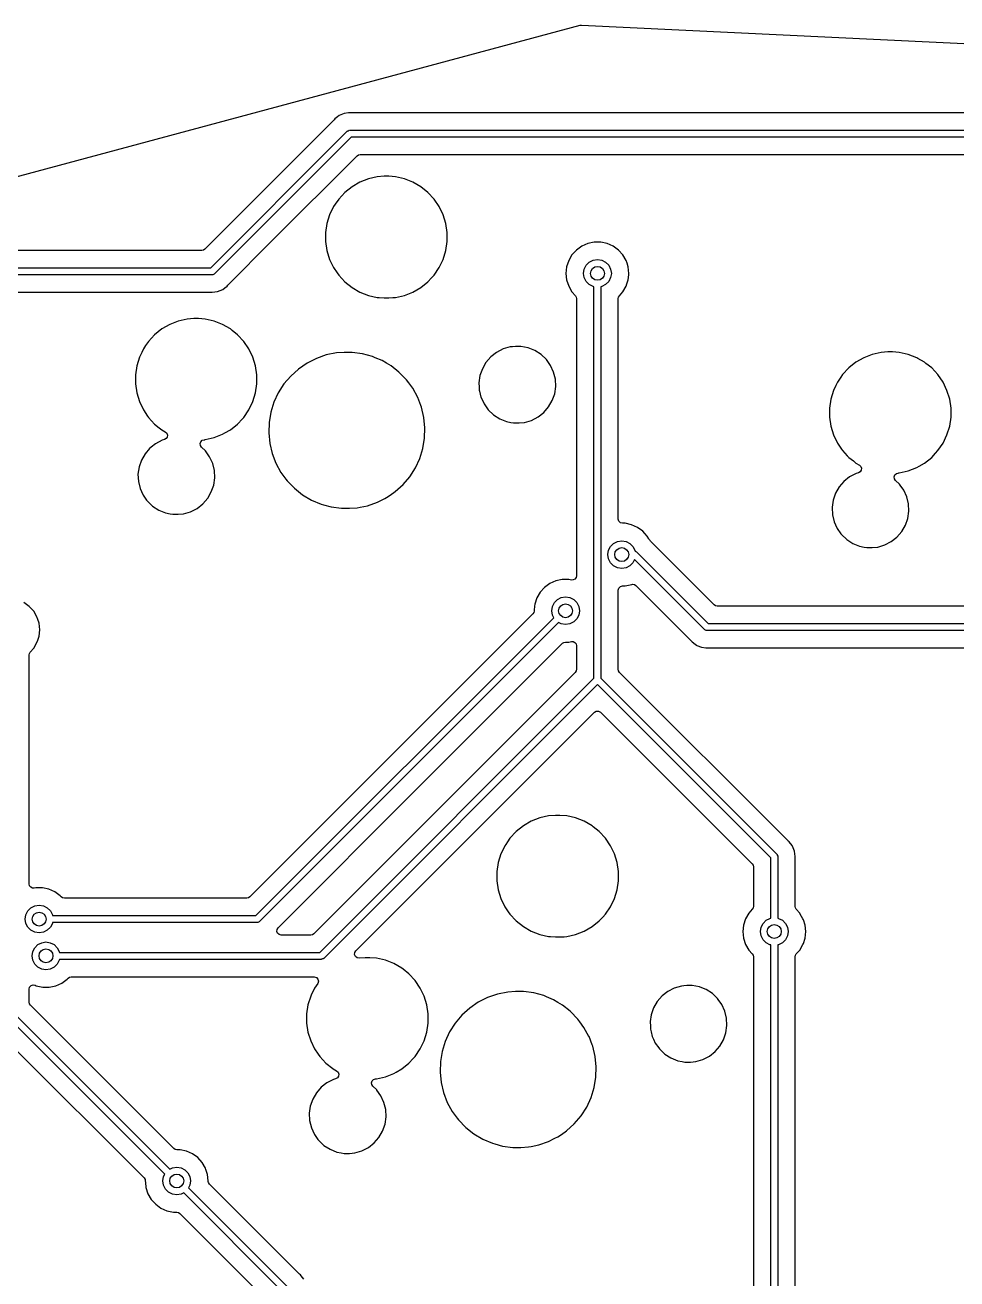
# Model space of a CAD drawing. Extents: x 41 to 271, y -133 to -23.
# Drawn here: x 198.88 to 225.7, y -59.28 to -23.18 of the extents above; entities that cross this region are included whole.
import ezdxf

# ---------------------------------------------------------------- set-up
doc = ezdxf.new("R2010")
doc.units = 0
doc.layers.add('BLACK', color=7, linetype='CONTINUOUS')

msp = doc.modelspace()

# ---------------------------------------------------------------- linework, layer by layer
at = {"layer": 'BLACK', "linetype": 'CONTINUOUS'}
for p, q in [((196.489, -28.118), (214.851, -23.1855)), ((214.851, -23.1855), (214.889, -23.1814)), ((214.889, -23.1814), (234.854, -24.1497)), ((207.762, -25.919), (207.555, -26.1261)), ((207.772, -25.9068), (207.762, -25.919)), ((207.792, -25.8817), (207.772, -25.9068)), ((207.867, -25.824), (207.792, -25.8817)), ((207.792, -25.8817), (207.792, -25.8817)), ((207.792, -25.8817), (207.792, -25.8817)), ((207.917, -25.7855), (207.867, -25.824)), ((208.063, -25.725), (207.917, -25.7855)), ((208.181, -25.7095), (208.063, -25.725)), ((208.185, -25.709), (208.181, -25.7095)), ((208.22, -25.7043), (208.185, -25.709)), ((208.247, -25.7079), (208.22, -25.7043)), ((208.251, -25.7084), (208.247, -25.7079)), ((208.267, -25.7095), (208.251, -25.7084)), ((233.949, -25.7095), (208.267, -25.7095)), ((207.555, -26.1261), (204.048, -29.6332)), ((207.555, -26.1261), (207.555, -26.1261)), ((207.939, -26.4493), (208.149, -26.2393)), ((208.149, -26.2393), (208.156, -26.2356)), ((208.156, -26.2356), (208.161, -26.2291)), ((208.161, -26.2291), (208.183, -26.2219)), ((208.183, -26.2219), (208.204, -26.2112)), ((208.204, -26.2112), (208.212, -26.2125)), ((208.212, -26.2125), (208.22, -26.21)), ((208.22, -26.21), (233.91, -26.21)), ((204.219, -30.17), (207.939, -26.4493)), ((208.081, -26.5907), (204.331, -30.3407)), ((207.939, -26.4493), (207.939, -26.4493)), ((208.261, -26.41), (208.081, -26.5907)), ((208.081, -26.5907), (208.081, -26.5907)), ((233.91, -26.41), (208.261, -26.41)), ((205.963, -29.416), (208.432, -26.9468)), ((208.432, -26.9468), (208.473, -26.9199)), ((208.473, -26.9199), (208.52, -26.9105)), ((208.52, -26.9105), (233.871, -26.9105)), ((208.514, -27.7033), (208.287, -27.8345)), ((208.758, -27.6074), (208.514, -27.7033)), ((209.014, -27.5491), (208.758, -27.6074)), ((209.21, -27.5344), (209.014, -27.5491)), ((209.341, -27.5344), (209.21, -27.5344)), ((209.21, -27.5344), (209.21, -27.5344)), ((209.537, -27.5491), (209.341, -27.5344)), ((209.341, -27.5344), (209.341, -27.5344)), ((209.793, -27.6074), (209.537, -27.5491)), ((210.037, -27.7033), (209.793, -27.6074)), ((210.264, -27.8345), (210.037, -27.7033)), ((208.081, -27.9981), (207.903, -28.1904)), ((208.287, -27.8345), (208.081, -27.9981)), ((210.469, -27.9981), (210.264, -27.8345)), ((210.264, -27.8345), (210.264, -27.8345)), ((210.648, -28.1904), (210.469, -27.9981)), ((210.469, -27.9981), (210.469, -27.9981)), ((210.469, -27.9981), (210.469, -27.9981)), ((207.755, -28.4072), (207.641, -28.6435)), ((207.802, -28.3378), (207.755, -28.4072)), ((207.903, -28.1904), (207.802, -28.3378)), ((210.796, -28.4072), (210.648, -28.1904)), ((210.648, -28.1904), (210.648, -28.1904)), ((210.648, -28.1904), (210.648, -28.1904)), ((210.909, -28.6435), (210.796, -28.4072)), ((207.641, -28.6435), (207.564, -28.8942)), ((210.987, -28.8942), (210.909, -28.6435)), ((207.564, -28.8942), (207.525, -29.1537)), ((207.525, -29.1537), (207.525, -29.416)), ((211.026, -29.1537), (210.987, -28.8942)), ((211.026, -29.416), (211.026, -29.1537)), ((204.718, -30.661), (205.963, -29.416)), ((207.525, -29.416), (207.564, -29.6755)), ((210.987, -29.6755), (211.026, -29.416)), ((214.897, -29.5458), (214.744, -29.6571)), ((215.07, -29.4689), (214.897, -29.5458)), ((215.255, -29.4295), (215.07, -29.4689)), ((215.445, -29.4295), (215.255, -29.4295)), ((215.255, -29.4295), (215.255, -29.4295)), ((215.63, -29.4689), (215.445, -29.4295)), ((215.445, -29.4295), (215.445, -29.4295)), ((215.803, -29.5458), (215.63, -29.4689)), ((215.956, -29.6571), (215.803, -29.5458)), ((202.609, -29.6695), (189.765, -29.6695)), ((203.96, -29.6695), (202.609, -29.6695)), ((204.007, -29.6601), (203.96, -29.6695)), ((204.048, -29.6332), (204.007, -29.6601)), ((207.564, -29.6755), (207.641, -29.9262)), ((207.641, -29.9262), (207.755, -30.1626)), ((210.796, -30.1626), (210.909, -29.9262)), ((210.909, -29.9262), (210.987, -29.6755)), ((214.523, -29.9617), (214.464, -30.1417)), ((214.617, -29.7978), (214.523, -29.9617)), ((214.744, -29.6571), (214.617, -29.7978)), ((215.115, -30.0064), (215.226, -29.9496)), ((215.226, -29.9496), (215.35, -29.93)), ((215.35, -29.93), (215.474, -29.9496)), ((215.474, -29.9496), (215.585, -30.0064)), ((216.083, -29.7978), (215.956, -29.6571)), ((216.177, -29.9617), (216.083, -29.7978)), ((216.203, -30.0397), (216.177, -29.9617)), ((188.37, -30.17), (202.57, -30.17)), ((202.57, -30.17), (204.219, -30.17)), ((207.755, -30.1626), (207.859, -30.3151)), ((207.859, -30.3151), (207.903, -30.3793)), ((210.648, -30.3793), (210.796, -30.1626)), ((214.464, -30.1417), (214.445, -30.33)), ((214.95, -30.33), (214.97, -30.2064)), ((214.97, -30.2064), (215.026, -30.0949)), ((215.026, -30.0949), (215.115, -30.0064)), ((215.585, -30.0064), (215.674, -30.0949)), ((215.674, -30.0949), (215.73, -30.2064)), ((215.73, -30.2064), (215.75, -30.33)), ((216.236, -30.1417), (216.203, -30.0397)), ((216.255, -30.33), (216.236, -30.1417)), ((202.57, -30.37), (188.411, -30.37)), ((204.26, -30.37), (202.57, -30.37)), ((204.268, -30.3675), (204.26, -30.37)), ((204.276, -30.3688), (204.268, -30.3675)), ((204.297, -30.3581), (204.276, -30.3688)), ((204.319, -30.3509), (204.297, -30.3581)), ((204.324, -30.3444), (204.319, -30.3509)), ((204.331, -30.3407), (204.324, -30.3444)), ((204.688, -30.6983), (204.708, -30.6732)), ((204.708, -30.6732), (204.718, -30.661)), ((207.903, -30.3793), (208.081, -30.5717)), ((208.081, -30.5717), (208.081, -30.5717)), ((208.081, -30.5717), (208.287, -30.7352)), ((210.264, -30.7352), (210.469, -30.5717)), ((210.469, -30.5717), (210.57, -30.463)), ((210.57, -30.463), (210.648, -30.3793)), ((210.648, -30.3793), (210.648, -30.3793)), ((210.648, -30.3793), (210.648, -30.3793)), ((214.445, -30.33), (214.464, -30.5183)), ((214.464, -30.5183), (214.523, -30.6983)), ((214.97, -30.4536), (214.95, -30.33)), ((215.026, -30.5651), (214.97, -30.4536)), ((215.115, -30.6536), (215.026, -30.5651)), ((215.226, -30.7104), (215.115, -30.6536)), ((215.585, -30.6536), (215.474, -30.7104)), ((215.674, -30.5651), (215.585, -30.6536)), ((215.73, -30.4536), (215.674, -30.5651)), ((215.75, -30.33), (215.73, -30.4536)), ((216.177, -30.6983), (216.198, -30.6333)), ((216.198, -30.6333), (216.236, -30.5183)), ((216.236, -30.5183), (216.251, -30.3738)), ((216.251, -30.3738), (216.255, -30.33)), ((188.67, -30.8705), (202.531, -30.8705)), ((202.531, -30.8705), (202.609, -30.8705)), ((202.609, -30.8705), (204.213, -30.8705)), ((204.213, -30.8705), (204.229, -30.8716)), ((204.229, -30.8716), (204.26, -30.8757)), ((204.26, -30.8757), (204.417, -30.855)), ((204.417, -30.855), (204.563, -30.7945)), ((204.563, -30.7945), (204.621, -30.75)), ((204.621, -30.75), (204.688, -30.6983)), ((208.287, -30.7352), (208.514, -30.8664)), ((208.514, -30.8664), (208.758, -30.9623)), ((208.758, -30.9623), (209.014, -31.0207)), ((209.014, -31.0207), (209.07, -31.0249)), ((209.07, -31.0249), (209.21, -31.0354)), ((209.21, -31.0354), (209.21, -31.0354)), ((209.21, -31.0354), (209.341, -31.0354)), ((209.341, -31.0354), (209.463, -31.0262)), ((209.341, -31.0354), (209.341, -31.0354)), ((209.463, -31.0262), (209.537, -31.0207)), ((209.537, -31.0207), (209.793, -30.9623)), ((209.793, -30.9623), (210.037, -30.8664)), ((210.037, -30.8664), (210.264, -30.7352)), ((214.523, -30.6983), (214.617, -30.8622)), ((214.617, -30.8622), (214.718, -30.9735)), ((214.718, -30.9735), (214.741, -31.012)), ((214.741, -31.012), (214.749, -31.0565)), ((215.25, -30.7142), (215.226, -30.7104)), ((215.25, -41.9886), (215.25, -30.7142)), ((215.474, -30.7104), (215.45, -30.7142)), ((215.45, -30.7142), (215.45, -41.9886)), ((215.95, -31.0565), (215.959, -31.012)), ((215.959, -31.012), (215.982, -30.9735)), ((215.982, -30.9735), (216.083, -30.8622)), ((216.083, -30.8622), (216.177, -30.6983)), ((214.749, -31.0565), (214.749, -39.0367)), ((215.95, -34.4708), (215.95, -31.0565)), ((203.282, -31.7044), (203.037, -31.8002)), ((203.538, -31.646), (203.282, -31.7044)), ((203.734, -31.6313), (203.538, -31.646)), ((203.865, -31.6313), (203.734, -31.6313)), ((203.734, -31.6313), (203.734, -31.6313)), ((204.061, -31.646), (203.865, -31.6313)), ((203.865, -31.6313), (203.865, -31.6313)), ((204.317, -31.7044), (204.061, -31.646)), ((204.561, -31.8002), (204.317, -31.7044)), ((202.605, -32.095), (202.427, -32.2873)), ((202.81, -31.9314), (202.605, -32.095)), ((203.037, -31.8002), (202.81, -31.9314)), ((204.788, -31.9314), (204.561, -31.8002)), ((204.839, -31.9723), (204.788, -31.9314)), ((204.993, -32.095), (204.839, -31.9723)), ((205.172, -32.2873), (204.993, -32.095)), ((204.993, -32.095), (204.993, -32.095)), ((204.993, -32.095), (204.993, -32.095)), ((202.343, -32.41), (202.279, -32.5041)), ((202.427, -32.2873), (202.343, -32.41)), ((205.319, -32.5041), (205.172, -32.2873)), ((205.172, -32.2873), (205.172, -32.2873)), ((205.172, -32.2873), (205.172, -32.2873)), ((212.834, -32.4479), (212.632, -32.5072)), ((212.904, -32.4413), (212.834, -32.4479)), ((212.991, -32.433), (212.904, -32.4413)), ((213.149, -32.433), (212.991, -32.433)), ((213.355, -32.4728), (213.149, -32.433)), ((213.149, -32.433), (213.149, -32.433)), ((213.404, -32.4924), (213.355, -32.4728)), ((213.355, -32.4728), (213.355, -32.4728)), ((213.355, -32.4728), (213.355, -32.4728)), ((202.165, -32.7405), (202.088, -32.9912)), ((202.231, -32.6036), (202.165, -32.7405)), ((202.279, -32.5041), (202.231, -32.6036)), ((202.279, -32.5041), (202.279, -32.5041)), ((205.433, -32.7405), (205.319, -32.5041)), ((205.511, -32.9912), (205.433, -32.7405)), ((207.259, -32.7782), (206.99, -32.9138)), ((207.542, -32.6797), (207.259, -32.7782)), ((207.837, -32.6198), (207.542, -32.6797)), ((208.062, -32.6048), (207.837, -32.6198)), ((208.287, -32.6048), (208.062, -32.6048)), ((208.062, -32.6048), (208.062, -32.6048)), ((208.585, -32.6448), (208.287, -32.6048)), ((208.875, -32.7242), (208.585, -32.6448)), ((208.585, -32.6448), (208.585, -32.6448)), ((208.585, -32.6448), (208.585, -32.6448)), ((208.954, -32.7578), (208.875, -32.7242)), ((209.151, -32.8415), (208.954, -32.7578)), ((209.281, -32.9181), (209.151, -32.8415)), ((212.28, -32.7336), (212.142, -32.8926)), ((212.445, -32.6036), (212.28, -32.7336)), ((212.632, -32.5072), (212.445, -32.6036)), ((213.551, -32.5509), (213.404, -32.4924)), ((213.728, -32.6647), (213.551, -32.5509)), ((213.88, -32.8098), (213.728, -32.6647)), ((213.728, -32.6647), (213.728, -32.6647)), ((213.728, -32.6647), (213.728, -32.6647)), ((213.899, -32.8371), (213.88, -32.8098)), ((214.002, -32.9812), (213.899, -32.8371)), ((223.016, -32.758), (222.789, -32.8892)), ((223.26, -32.6622), (223.016, -32.758)), ((223.516, -32.6038), (223.26, -32.6622)), ((223.712, -32.5891), (223.516, -32.6038)), ((223.843, -32.5891), (223.712, -32.5891)), ((223.712, -32.5891), (223.712, -32.5891)), ((224.039, -32.6038), (223.843, -32.5891)), ((223.843, -32.5891), (223.843, -32.5891)), ((224.295, -32.6622), (224.039, -32.6038)), ((224.539, -32.758), (224.295, -32.6622)), ((224.574, -32.7782), (224.539, -32.758)), ((224.539, -32.758), (224.539, -32.758)), ((224.539, -32.758), (224.539, -32.758)), ((224.767, -32.8892), (224.574, -32.7782)), ((202.088, -32.9912), (202.049, -33.2506)), ((205.55, -33.2506), (205.511, -32.9912)), ((206.743, -33.0838), (206.52, -33.2854)), ((206.99, -32.9138), (206.743, -33.0838)), ((209.41, -32.9946), (209.281, -32.9181)), ((209.635, -33.1725), (209.41, -32.9946)), ((209.646, -33.1809), (209.635, -33.1725)), ((209.854, -33.3969), (209.646, -33.1809)), ((212.037, -33.0747), (211.968, -33.2735)), ((212.142, -32.8926), (212.037, -33.0747)), ((214.089, -33.1725), (214.002, -32.9812)), ((214.002, -32.9812), (214.002, -32.9812)), ((214.002, -32.9812), (214.002, -32.9812)), ((214.139, -33.3769), (214.089, -33.1725)), ((222.584, -33.0528), (222.405, -33.2451)), ((222.789, -32.8892), (222.584, -33.0528)), ((224.807, -32.9217), (224.767, -32.8892)), ((224.972, -33.0528), (224.807, -32.9217)), ((225.15, -33.2451), (224.972, -33.0528)), ((224.972, -33.0528), (224.972, -33.0528)), ((224.972, -33.0528), (224.972, -33.0528)), ((202.049, -33.2506), (202.049, -33.513)), ((202.049, -33.513), (202.088, -33.7724)), ((205.511, -33.7724), (205.55, -33.513)), ((205.55, -33.513), (205.55, -33.2506)), ((206.326, -33.5148), (206.164, -33.7681)), ((206.52, -33.2854), (206.326, -33.5148)), ((209.917, -33.4817), (209.854, -33.3969)), ((210.033, -33.6388), (209.917, -33.4817)), ((211.939, -33.4783), (211.938, -33.4817)), ((211.938, -33.4817), (211.944, -33.6026)), ((211.968, -33.2735), (211.939, -33.4783)), ((214.149, -33.587), (214.139, -33.3769)), ((222.21, -33.5614), (222.144, -33.6983)), ((222.258, -33.4619), (222.21, -33.5614)), ((222.353, -33.3217), (222.258, -33.4619)), ((222.258, -33.4619), (222.258, -33.4619)), ((222.405, -33.2451), (222.353, -33.3217)), ((225.298, -33.4619), (225.15, -33.2451)), ((225.15, -33.2451), (225.15, -33.2451)), ((225.15, -33.2451), (225.15, -33.2451)), ((225.412, -33.6983), (225.298, -33.4619)), ((202.088, -33.7724), (202.165, -34.0231)), ((205.433, -34.0231), (205.511, -33.7724)), ((206.164, -33.7681), (206.038, -34.0407)), ((210.177, -33.9012), (210.033, -33.6388)), ((210.177, -33.9023), (210.177, -33.9012)), ((210.268, -34.1387), (210.177, -33.9023)), ((211.944, -33.6026), (211.948, -33.6918)), ((211.948, -33.6918), (211.955, -33.7183)), ((211.955, -33.7183), (211.998, -33.8962)), ((211.998, -33.8962), (212.029, -33.9629)), ((214.05, -33.994), (214.119, -33.7952)), ((214.119, -33.7952), (214.149, -33.587)), ((222.144, -33.6983), (222.066, -33.949)), ((225.489, -33.949), (225.412, -33.6983)), ((202.165, -34.0231), (202.279, -34.2595)), ((202.279, -34.2595), (202.402, -34.4395)), ((205.172, -34.4763), (205.319, -34.2595)), ((205.319, -34.2595), (205.433, -34.0231)), ((206.038, -34.0407), (205.949, -34.3277)), ((210.285, -34.1827), (210.268, -34.1387)), ((210.355, -34.475), (210.285, -34.1827)), ((212.029, -33.9629), (212.085, -34.0876)), ((212.085, -34.0876), (212.188, -34.2313)), ((212.188, -34.2313), (212.207, -34.2589)), ((212.207, -34.2589), (212.36, -34.4041)), ((213.807, -34.3351), (213.945, -34.1761)), ((213.945, -34.1761), (214.05, -33.994)), ((222.066, -33.949), (222.027, -34.2084)), ((222.027, -34.2084), (222.027, -34.4708)), ((225.528, -34.2084), (225.489, -33.949)), ((225.528, -34.4708), (225.528, -34.2084)), ((202.402, -34.4395), (202.427, -34.4763)), ((202.427, -34.4763), (202.605, -34.6686)), ((204.993, -34.6686), (205.133, -34.5178)), ((205.133, -34.5178), (205.172, -34.4763)), ((205.172, -34.4763), (205.172, -34.4763)), ((205.172, -34.4763), (205.172, -34.4763)), ((205.899, -34.624), (205.889, -34.9243)), ((205.949, -34.3277), (205.899, -34.624)), ((210.385, -34.774), (210.355, -34.475)), ((212.36, -34.4041), (212.36, -34.4041)), ((212.36, -34.4041), (212.36, -34.4041)), ((212.36, -34.4041), (212.537, -34.5178)), ((212.537, -34.5178), (212.537, -34.5178)), ((212.537, -34.5178), (212.732, -34.596)), ((212.732, -34.596), (212.861, -34.6208)), ((212.861, -34.6208), (212.938, -34.6358)), ((212.938, -34.6358), (212.938, -34.6358)), ((212.938, -34.6358), (213.096, -34.6358)), ((213.096, -34.6358), (213.253, -34.6208)), ((213.096, -34.6358), (213.096, -34.6358)), ((213.253, -34.6208), (213.455, -34.5615)), ((213.455, -34.5615), (213.642, -34.4651)), ((213.642, -34.4651), (213.807, -34.3351)), ((215.95, -37.4025), (215.95, -34.4708)), ((222.027, -34.4708), (222.066, -34.7302)), ((225.489, -34.7302), (225.528, -34.4708)), ((202.605, -34.6686), (202.605, -34.6686)), ((202.605, -34.6686), (202.737, -34.774)), ((202.737, -34.774), (202.81, -34.8322)), ((202.81, -34.8322), (202.912, -34.891)), ((202.912, -34.891), (202.954, -34.9303)), ((202.954, -34.9303), (202.973, -34.9842)), ((202.973, -34.9842), (202.966, -35.0411)), ((204.317, -35.0592), (204.561, -34.9634)), ((204.561, -34.9634), (204.628, -34.9243)), ((204.628, -34.9243), (204.788, -34.8322)), ((204.788, -34.8322), (204.993, -34.6686)), ((205.889, -34.9243), (205.919, -35.2233)), ((210.375, -35.0743), (210.385, -34.774)), ((222.066, -34.7302), (222.144, -34.9809)), ((222.144, -34.9809), (222.258, -35.2173)), ((225.298, -35.2173), (225.412, -34.9809)), ((225.412, -34.9809), (225.489, -34.7302)), ((202.46, -35.3706), (202.329, -35.5222)), ((202.466, -35.3632), (202.46, -35.3706)), ((202.504, -35.3332), (202.466, -35.3632)), ((202.632, -35.2332), (202.504, -35.3332)), ((202.819, -35.1368), (202.632, -35.2332)), ((202.885, -35.1173), (202.819, -35.1368)), ((202.935, -35.0889), (202.885, -35.1173)), ((202.966, -35.0411), (202.935, -35.0889)), ((203.917, -35.2295), (203.936, -35.1762)), ((203.924, -35.2858), (203.917, -35.2295)), ((203.955, -35.3332), (203.924, -35.2858)), ((203.936, -35.1762), (203.977, -35.1369)), ((204.066, -35.4394), (203.955, -35.3332)), ((203.977, -35.1369), (204.031, -35.1198)), ((204.031, -35.1198), (204.046, -35.1187)), ((204.046, -35.1187), (204.061, -35.1176)), ((204.061, -35.1176), (204.317, -35.0592)), ((205.919, -35.2233), (205.988, -35.5156)), ((210.236, -35.6576), (210.325, -35.3706)), ((210.325, -35.3706), (210.375, -35.0743)), ((222.258, -35.2173), (222.377, -35.393)), ((225.15, -35.4341), (225.298, -35.2173)), ((202.223, -35.7043), (202.155, -35.9031)), ((202.329, -35.5222), (202.223, -35.7043)), ((204.188, -35.6108), (204.066, -35.4394)), ((204.066, -35.4394), (204.066, -35.4394)), ((204.275, -35.8021), (204.188, -35.6108)), ((204.188, -35.6108), (204.188, -35.6108)), ((204.188, -35.6108), (204.188, -35.6108)), ((205.988, -35.5156), (206.096, -35.796)), ((210.109, -35.9302), (210.236, -35.6576)), ((222.377, -35.393), (222.405, -35.4341)), ((222.405, -35.4341), (222.542, -35.5818)), ((222.542, -35.5818), (222.584, -35.6264)), ((222.584, -35.6264), (222.716, -35.7318)), ((222.716, -35.7318), (222.789, -35.79)), ((224.767, -35.79), (224.972, -35.6264)), ((224.972, -35.6264), (225.083, -35.5063)), ((225.083, -35.5063), (225.15, -35.4341)), ((225.15, -35.4341), (225.15, -35.4341)), ((225.15, -35.4341), (225.15, -35.4341)), ((202.155, -35.9031), (202.125, -36.1093)), ((204.325, -36.0065), (204.275, -35.8021)), ((204.335, -36.2166), (204.325, -36.0065)), ((206.096, -35.796), (206.241, -36.0595)), ((206.241, -36.0595), (206.383, -36.252)), ((209.948, -36.1835), (210.109, -35.9302)), ((222.797, -36.0946), (222.61, -36.191)), ((222.789, -35.79), (222.891, -35.8487)), ((222.864, -36.0751), (222.797, -36.0946)), ((222.913, -36.0467), (222.864, -36.0751)), ((222.891, -35.8487), (222.932, -35.8881)), ((222.945, -35.9989), (222.913, -36.0467)), ((222.932, -35.8881), (222.952, -35.942)), ((222.952, -35.942), (222.945, -35.9989)), ((223.915, -36.134), (223.956, -36.0947)), ((223.956, -36.0947), (224.01, -36.0776)), ((224.01, -36.0776), (224.025, -36.0765)), ((224.025, -36.0765), (224.039, -36.0754)), ((224.039, -36.0754), (224.295, -36.017)), ((224.295, -36.017), (224.539, -35.9212)), ((224.539, -35.9212), (224.607, -35.8821)), ((224.607, -35.8821), (224.767, -35.79)), ((202.125, -36.1093), (202.125, -36.1113)), ((202.125, -36.1113), (202.135, -36.3214)), ((202.135, -36.3214), (202.184, -36.5258)), ((204.236, -36.6236), (204.305, -36.4248)), ((204.305, -36.4248), (204.335, -36.2166)), ((206.383, -36.252), (206.419, -36.3015)), ((206.419, -36.3015), (206.628, -36.5175)), ((209.531, -36.6145), (209.754, -36.4129)), ((209.754, -36.4129), (209.948, -36.1835)), ((222.445, -36.321), (222.307, -36.48)), ((222.61, -36.191), (222.445, -36.321)), ((223.896, -36.1873), (223.915, -36.134)), ((223.902, -36.2436), (223.896, -36.1873)), ((223.933, -36.291), (223.902, -36.2436)), ((224.045, -36.3972), (223.933, -36.291)), ((224.064, -36.4248), (224.045, -36.3972)), ((224.167, -36.5685), (224.064, -36.4248)), ((202.184, -36.5258), (202.225, -36.6145)), ((202.225, -36.6145), (202.272, -36.7172)), ((202.272, -36.7172), (202.374, -36.8606)), ((203.993, -36.9647), (204.131, -36.8057)), ((204.131, -36.8057), (204.236, -36.6236)), ((206.628, -36.5175), (206.864, -36.7037)), ((206.864, -36.7037), (207.122, -36.8568)), ((209.015, -36.9201), (209.231, -36.8107)), ((209.231, -36.8107), (209.283, -36.7846)), ((209.283, -36.7846), (209.381, -36.7172)), ((209.381, -36.7172), (209.531, -36.6145)), ((222.202, -36.6621), (222.133, -36.8609)), ((222.307, -36.48), (222.202, -36.6621)), ((224.254, -36.7599), (224.167, -36.5685)), ((224.167, -36.5685), (224.167, -36.5685)), ((224.167, -36.5685), (224.167, -36.5685)), ((224.304, -36.9643), (224.254, -36.7599)), ((202.374, -36.8606), (202.394, -36.8885)), ((202.394, -36.8885), (202.546, -37.0337)), ((202.546, -37.0337), (202.546, -37.0337)), ((202.546, -37.0337), (202.546, -37.0337)), ((202.546, -37.0337), (202.723, -37.1474)), ((202.723, -37.1474), (202.723, -37.1474)), ((202.723, -37.1474), (202.918, -37.2256)), ((203.641, -37.1911), (203.828, -37.0947)), ((203.828, -37.0947), (203.993, -36.9647)), ((207.122, -36.8568), (207.399, -36.9741)), ((207.399, -36.9741), (207.399, -36.9741)), ((207.399, -36.9741), (207.399, -36.9741)), ((207.399, -36.9741), (207.463, -36.9916)), ((207.463, -36.9916), (207.689, -37.0535)), ((207.689, -37.0535), (207.986, -37.0936)), ((207.986, -37.0936), (208.212, -37.0936)), ((208.212, -37.0936), (208.437, -37.0785)), ((208.212, -37.0936), (208.212, -37.0936)), ((208.437, -37.0785), (208.522, -37.0611)), ((208.522, -37.0611), (208.731, -37.0187)), ((208.731, -37.0187), (209.015, -36.9201)), ((222.104, -37.0611), (222.103, -37.0691)), ((222.103, -37.0691), (222.113, -37.2792)), ((222.133, -36.8609), (222.104, -37.0611)), ((224.284, -37.3826), (224.314, -37.1744)), ((224.314, -37.1744), (224.304, -36.9643)), ((202.918, -37.2256), (203.047, -37.2504)), ((203.047, -37.2504), (203.125, -37.2654)), ((203.125, -37.2654), (203.125, -37.2654)), ((203.125, -37.2654), (203.282, -37.2654)), ((203.282, -37.2654), (203.439, -37.2504)), ((203.282, -37.2654), (203.282, -37.2654)), ((203.439, -37.2504), (203.641, -37.1911)), ((215.967, -37.4645), (215.95, -37.4025)), ((216.012, -37.5099), (215.967, -37.4645)), ((216.075, -37.5265), (216.012, -37.5099)), ((216.144, -37.5265), (216.075, -37.5265)), ((216.329, -37.5658), (216.144, -37.5265)), ((216.144, -37.5265), (216.144, -37.5265)), ((222.113, -37.2792), (222.163, -37.4836)), ((222.163, -37.4836), (222.203, -37.5723)), ((224.215, -37.5814), (224.284, -37.3826)), ((216.502, -37.6428), (216.329, -37.5658)), ((216.655, -37.7541), (216.502, -37.6428)), ((216.71, -37.8146), (216.655, -37.7541)), ((216.782, -37.8948), (216.71, -37.8146)), ((216.828, -37.9747), (216.782, -37.8948)), ((222.203, -37.5723), (222.25, -37.675)), ((222.25, -37.675), (222.359, -37.8279)), ((222.359, -37.8279), (222.372, -37.8463)), ((222.372, -37.8463), (222.525, -37.9914)), ((223.972, -37.9225), (224.11, -37.7635)), ((224.11, -37.7635), (224.215, -37.5814)), ((215.669, -38.3034), (215.726, -38.1919)), ((215.726, -38.1919), (215.814, -38.1034)), ((215.814, -38.1034), (215.926, -38.0466)), ((215.926, -38.0466), (216.049, -38.027)), ((216.049, -38.027), (216.173, -38.0466)), ((216.173, -38.0466), (216.285, -38.1034)), ((216.285, -38.1034), (216.373, -38.1919)), ((216.373, -38.1919), (216.43, -38.3034)), ((216.837, -37.9881), (216.828, -37.9747)), ((216.864, -38.0238), (216.837, -37.9881)), ((216.875, -38.036), (216.864, -38.0238)), ((218.712, -39.8732), (216.875, -38.036)), ((222.525, -37.9914), (222.525, -37.9914)), ((222.525, -37.9914), (222.525, -37.9914)), ((222.525, -37.9914), (222.701, -38.1052)), ((222.701, -38.1052), (222.701, -38.1052)), ((222.701, -38.1052), (222.897, -38.1833)), ((222.897, -38.1833), (223.026, -38.2082)), ((223.026, -38.2082), (223.103, -38.2231)), ((223.103, -38.2231), (223.103, -38.2231)), ((223.103, -38.2231), (223.261, -38.2231)), ((223.261, -38.2231), (223.418, -38.2082)), ((223.261, -38.2231), (223.261, -38.2231)), ((223.418, -38.2082), (223.62, -38.1489)), ((223.62, -38.1489), (223.807, -38.0525)), ((223.807, -38.0525), (223.972, -37.9225)), ((215.649, -38.427), (215.669, -38.3034)), ((215.669, -38.5506), (215.649, -38.427)), ((215.726, -38.6621), (215.669, -38.5506)), ((216.42, -38.571), (216.373, -38.6621)), ((218.429, -40.5807), (216.42, -38.571)), ((216.43, -38.3034), (216.434, -38.3289)), ((216.434, -38.3289), (216.453, -38.3388)), ((216.453, -38.3388), (216.476, -38.3461)), ((216.476, -38.3461), (216.481, -38.3526)), ((216.481, -38.3526), (216.488, -38.3563)), ((216.488, -38.3563), (218.541, -40.41)), ((215.814, -38.7506), (215.726, -38.6621)), ((215.926, -38.8074), (215.814, -38.7506)), ((216.049, -38.827), (215.926, -38.8074)), ((216.173, -38.8074), (216.049, -38.827)), ((216.285, -38.7506), (216.173, -38.8074)), ((216.373, -38.6621), (216.285, -38.7506)), ((213.981, -39.2591), (213.827, -39.3704)), ((214.153, -39.1821), (213.981, -39.2591)), ((214.339, -39.1427), (214.153, -39.1821)), ((214.528, -39.1427), (214.339, -39.1427)), ((214.339, -39.1427), (214.339, -39.1427)), ((214.6, -39.158), (214.528, -39.1427)), ((214.528, -39.1427), (214.528, -39.1427)), ((214.654, -39.1573), (214.6, -39.158)), ((214.704, -39.1331), (214.654, -39.1573)), ((214.737, -39.0901), (214.704, -39.1331)), ((214.749, -39.0367), (214.737, -39.0901)), ((215.967, -39.3895), (216.012, -39.3441)), ((216.012, -39.3441), (216.075, -39.3275)), ((216.075, -39.3275), (216.144, -39.3275)), ((216.144, -39.3275), (216.342, -39.2854)), ((216.342, -39.2872), (216.369, -39.2814)), ((216.342, -39.2854), (216.342, -39.2872)), ((216.369, -39.2814), (216.417, -39.2904)), ((216.417, -39.2904), (216.458, -39.3177)), ((216.458, -39.3177), (218.042, -40.901)), ((213.606, -39.675), (213.548, -39.855)), ((213.701, -39.511), (213.606, -39.675)), ((213.827, -39.3704), (213.701, -39.511)), ((214.198, -39.7196), (214.31, -39.6628)), ((214.31, -39.6628), (214.433, -39.6432)), ((214.433, -39.6432), (214.557, -39.6628)), ((214.557, -39.6628), (214.668, -39.7196)), ((215.95, -39.4515), (215.967, -39.3895)), ((215.95, -41.7299), (215.95, -39.4515)), ((198.996, -39.9171), (198.843, -39.8058)), ((199.123, -40.0578), (198.996, -39.9171)), ((199.217, -40.2217), (199.123, -40.0578)), ((213.524, -40.056), (213.521, -40.0897)), ((213.526, -40.0562), (213.524, -40.056)), ((213.529, -40.0313), (213.526, -40.0562)), ((213.542, -39.9078), (213.529, -40.0313)), ((213.548, -39.855), (213.542, -39.9078)), ((214.033, -40.0432), (214.053, -39.9196)), ((214.053, -40.1669), (214.033, -40.0432)), ((214.053, -39.9196), (214.11, -39.8081)), ((214.11, -39.8081), (214.198, -39.7196)), ((214.668, -39.7196), (214.757, -39.8081)), ((214.757, -39.8081), (214.814, -39.9196)), ((214.814, -39.9196), (214.833, -40.0432)), ((214.833, -40.0432), (214.814, -40.1669)), ((218.753, -39.9001), (218.712, -39.8732)), ((218.8, -39.9095), (218.753, -39.9001)), ((236.334, -39.9095), (218.8, -39.9095)), ((199.242, -40.299), (199.217, -40.2217)), ((199.276, -40.4017), (199.242, -40.299)), ((199.295, -40.59), (199.276, -40.4017)), ((213.491, -40.1359), (205.344, -48.2832)), ((205.515, -48.82), (214.092, -40.2433)), ((214.233, -40.3847), (205.627, -48.9907)), ((213.521, -40.0897), (213.491, -40.1359)), ((214.092, -40.2433), (214.053, -40.1669)), ((214.31, -40.4237), (214.233, -40.3847)), ((214.433, -40.4432), (214.31, -40.4237)), ((214.557, -40.4237), (214.433, -40.4432)), ((214.668, -40.3669), (214.557, -40.4237)), ((214.757, -40.2784), (214.668, -40.3669)), ((214.814, -40.1669), (214.757, -40.2784)), ((218.541, -40.41), (236.676, -40.41)), ((199.239, -40.8924), (199.276, -40.7783)), ((199.276, -40.7783), (199.295, -40.59)), ((218.436, -40.5844), (218.429, -40.5807)), ((218.441, -40.5909), (218.436, -40.5844)), ((218.463, -40.5981), (218.441, -40.5909)), ((218.484, -40.6088), (218.463, -40.5981)), ((218.492, -40.6075), (218.484, -40.6088)), ((218.5, -40.61), (218.492, -40.6075)), ((236.676, -40.61), (218.5, -40.61)), ((199.022, -41.2335), (199.123, -41.1222)), ((199.123, -41.1222), (199.217, -40.9583)), ((199.217, -40.9583), (199.239, -40.8924)), ((210.203, -45.1232), (214.346, -40.9801)), ((214.346, -40.9801), (214.386, -40.9532)), ((214.386, -40.9532), (214.433, -40.9437)), ((214.433, -40.9437), (214.528, -40.9437)), ((214.528, -40.9437), (214.6, -40.9285)), ((214.6, -40.9285), (214.654, -40.9292)), ((214.654, -40.9292), (214.704, -40.9534)), ((214.704, -40.9534), (214.737, -40.9964)), ((214.737, -40.9964), (214.749, -41.0498)), ((214.749, -41.0498), (214.749, -41.7299)), ((218.042, -40.901), (218.052, -40.9132)), ((218.052, -40.9132), (218.072, -40.9383)), ((218.072, -40.9383), (218.159, -41.0054)), ((218.159, -41.0054), (218.197, -41.0345)), ((218.197, -41.0345), (218.197, -41.0345)), ((218.197, -41.0345), (218.197, -41.0345)), ((218.197, -41.0345), (218.212, -41.0405)), ((218.212, -41.0405), (218.343, -41.095)), ((218.343, -41.095), (218.469, -41.1116)), ((218.469, -41.1116), (218.5, -41.1157)), ((218.5, -41.1157), (218.531, -41.1116)), ((218.5, -41.1157), (218.5, -41.1157)), ((218.5, -41.1157), (218.5, -41.1157)), ((218.531, -41.1116), (218.547, -41.1105)), ((218.547, -41.1105), (236.334, -41.1105)), ((198.99, -41.3165), (198.999, -41.272)), ((198.99, -47.9078), (198.99, -41.3165)), ((198.999, -41.272), (199.022, -41.2335)), ((214.713, -41.8176), (207.188, -49.3432)), ((214.74, -41.7774), (214.713, -41.8176)), ((214.749, -41.7299), (214.74, -41.7774)), ((215.96, -41.7774), (215.95, -41.7299)), ((215.987, -41.8176), (215.96, -41.7774)), ((220.831, -46.6618), (215.987, -41.8176)), ((207.359, -49.88), (215.25, -41.9886)), ((215.35, -42.1714), (207.471, -50.0507)), ((220.34, -47.1614), (215.35, -42.1714)), ((215.45, -41.9886), (220.511, -47.0493)), ((215.262, -42.9669), (215.318, -42.9348)), ((215.318, -42.9348), (215.382, -42.9348)), ((215.382, -42.9348), (215.438, -42.9669)), ((210.412, -47.8169), (215.262, -42.9669)), ((215.438, -42.9669), (219.803, -47.3324)), ((206.158, -49.1678), (210.203, -45.1232)), ((213.444, -46.1042), (213.217, -46.2354)), ((213.688, -46.0083), (213.444, -46.1042)), ((213.944, -45.9499), (213.688, -46.0083)), ((214.14, -45.9352), (213.944, -45.9499)), ((214.271, -45.9352), (214.14, -45.9352)), ((214.14, -45.9352), (214.14, -45.9352)), ((214.468, -45.9499), (214.271, -45.9352)), ((214.271, -45.9352), (214.271, -45.9352)), ((214.723, -46.0083), (214.468, -45.9499)), ((214.968, -46.1042), (214.723, -46.0083)), ((215.195, -46.2354), (214.968, -46.1042)), ((213.012, -46.3989), (212.833, -46.5913)), ((213.217, -46.2354), (213.012, -46.3989)), ((215.228, -46.2622), (215.195, -46.2354)), ((215.4, -46.3989), (215.228, -46.2622)), ((215.578, -46.5913), (215.4, -46.3989)), ((215.4, -46.3989), (215.4, -46.3989)), ((215.4, -46.3989), (215.4, -46.3989)), ((212.686, -46.808), (212.624, -46.9365)), ((212.71, -46.7717), (212.686, -46.808)), ((212.763, -46.6942), (212.71, -46.7717)), ((212.833, -46.5913), (212.763, -46.6942)), ((215.726, -46.808), (215.578, -46.5913)), ((215.578, -46.5913), (215.578, -46.5913)), ((215.578, -46.5913), (215.578, -46.5913)), ((215.84, -47.0444), (215.726, -46.808)), ((220.843, -46.6725), (220.831, -46.6618)), ((220.868, -46.6917), (220.843, -46.6725)), ((220.953, -46.8021), (220.868, -46.6917)), ((220.958, -46.808), (220.953, -46.8021)), ((220.953, -46.8021), (220.953, -46.8021)), ((220.965, -46.8172), (220.958, -46.808)), ((221.025, -46.9632), (220.965, -46.8172)), ((212.572, -47.0444), (212.494, -47.2951)), ((212.624, -46.9365), (212.572, -47.0444)), ((215.917, -47.2951), (215.84, -47.0444)), ((220.34, -48.8958), (220.34, -47.1614)), ((220.511, -47.0493), (220.514, -47.0565)), ((220.514, -47.0565), (220.521, -47.0612)), ((220.521, -47.0612), (220.528, -47.0835)), ((220.528, -47.0835), (220.539, -47.1044)), ((220.539, -47.1044), (220.538, -47.1123)), ((220.538, -47.1123), (220.54, -47.12)), ((220.54, -47.12), (220.54, -48.8958)), ((221.046, -47.12), (221.025, -46.9632)), ((221.04, -47.1675), (221.042, -47.1513)), ((221.04, -48.5535), (221.04, -47.1675)), ((221.042, -47.1513), (221.046, -47.12)), ((212.494, -47.2951), (212.455, -47.5546)), ((212.455, -47.5546), (212.455, -47.8169)), ((215.956, -47.5546), (215.917, -47.2951)), ((215.956, -47.8169), (215.956, -47.5546)), ((219.803, -47.3324), (219.83, -47.3726)), ((219.83, -47.3726), (219.839, -47.4201)), ((219.839, -47.4201), (219.839, -48.5535)), ((199.003, -47.9612), (198.99, -47.9078)), ((199.036, -48.0042), (199.003, -47.9612)), ((199.086, -48.0284), (199.036, -48.0042)), ((208.395, -49.8337), (210.412, -47.8169)), ((212.455, -47.8169), (212.494, -48.0764)), ((215.917, -48.0764), (215.956, -47.8169)), ((199.14, -48.0291), (199.086, -48.0284)), ((199.185, -48.0195), (199.14, -48.0291)), ((199.375, -48.0195), (199.185, -48.0195)), ((199.185, -48.0195), (199.185, -48.0195)), ((199.56, -48.0589), (199.375, -48.0195)), ((199.375, -48.0195), (199.375, -48.0195)), ((199.733, -48.1358), (199.56, -48.0589)), ((199.886, -48.2471), (199.733, -48.1358)), ((199.914, -48.2785), (199.886, -48.2471)), ((199.956, -48.3088), (199.914, -48.2785)), ((200.006, -48.3195), (199.956, -48.3088)), ((205.256, -48.3195), (200.006, -48.3195)), ((205.304, -48.3101), (205.256, -48.3195)), ((205.344, -48.2832), (205.304, -48.3101)), ((212.494, -48.0764), (212.572, -48.3271)), ((212.572, -48.3271), (212.686, -48.5634)), ((215.726, -48.5634), (215.84, -48.3271)), ((215.84, -48.3271), (215.917, -48.0764)), ((198.9, -48.7964), (198.956, -48.6849)), ((198.956, -48.6849), (199.045, -48.5964)), ((199.045, -48.5964), (199.156, -48.5396)), ((199.156, -48.5396), (199.28, -48.52)), ((199.28, -48.52), (199.404, -48.5396)), ((199.404, -48.5396), (199.515, -48.5964)), ((199.515, -48.5964), (199.604, -48.6849)), ((199.604, -48.6849), (199.66, -48.7964)), ((212.686, -48.5634), (212.784, -48.7075)), ((212.784, -48.7075), (212.833, -48.7802)), ((215.578, -48.7802), (215.726, -48.5634)), ((219.808, -48.6365), (219.707, -48.7478)), ((219.831, -48.598), (219.808, -48.6365)), ((219.839, -48.5535), (219.831, -48.598)), ((221.049, -48.598), (221.04, -48.5535)), ((221.072, -48.6365), (221.049, -48.598)), ((221.173, -48.7478), (221.072, -48.6365)), ((198.88, -48.92), (198.9, -48.7964)), ((198.9, -49.0436), (198.88, -48.92)), ((198.956, -49.1551), (198.9, -49.0436)), ((199.66, -49.0436), (199.604, -49.1551)), ((199.66, -48.7964), (199.664, -48.82)), ((199.664, -49.02), (199.66, -49.0436)), ((199.664, -48.82), (205.515, -48.82)), ((205.556, -49.02), (199.664, -49.02)), ((205.564, -49.0175), (205.556, -49.02)), ((205.572, -49.0188), (205.564, -49.0175)), ((205.593, -49.0081), (205.572, -49.0188)), ((205.615, -49.0009), (205.593, -49.0081)), ((205.62, -48.9944), (205.615, -49.0009)), ((205.627, -48.9907), (205.62, -48.9944)), ((212.833, -48.7802), (213.012, -48.9725)), ((213.012, -48.9725), (213.012, -48.9726)), ((213.012, -48.9726), (213.217, -49.1361)), ((215.195, -49.1361), (215.4, -48.9726)), ((215.4, -48.9726), (215.501, -48.8638)), ((215.501, -48.8638), (215.578, -48.7802)), ((215.578, -48.7802), (215.578, -48.7802)), ((215.578, -48.7802), (215.578, -48.7802)), ((219.554, -49.0917), (219.535, -49.28)), ((219.613, -48.9117), (219.554, -49.0917)), ((219.707, -48.7478), (219.613, -48.9117)), ((220.06, -49.1564), (220.116, -49.0449)), ((220.116, -49.0449), (220.205, -48.9564)), ((220.205, -48.9564), (220.316, -48.8996)), ((220.316, -48.8996), (220.34, -48.8958)), ((220.54, -48.8958), (220.564, -48.8996)), ((220.564, -48.8996), (220.675, -48.9564)), ((220.675, -48.9564), (220.764, -49.0449)), ((220.764, -49.0449), (220.82, -49.1564)), ((221.188, -48.7747), (221.173, -48.7478)), ((221.267, -48.9117), (221.188, -48.7747)), ((221.278, -48.9442), (221.267, -48.9117)), ((221.326, -49.0917), (221.278, -48.9442)), ((221.345, -49.28), (221.326, -49.0917)), ((199.045, -49.2436), (198.956, -49.1551)), ((199.156, -49.3004), (199.045, -49.2436)), ((199.28, -49.32), (199.156, -49.3004)), ((199.404, -49.3004), (199.28, -49.32)), ((199.515, -49.2436), (199.404, -49.3004)), ((199.604, -49.1551), (199.515, -49.2436)), ((206.123, -49.2749), (206.128, -49.2172)), ((206.145, -49.3284), (206.123, -49.2749)), ((206.128, -49.2172), (206.158, -49.1678)), ((206.189, -49.366), (206.145, -49.3284)), ((206.246, -49.3795), (206.189, -49.366)), ((207.1, -49.3795), (206.246, -49.3795)), ((207.147, -49.3701), (207.1, -49.3795)), ((207.188, -49.3432), (207.147, -49.3701)), ((213.217, -49.1361), (213.444, -49.2673)), ((213.444, -49.2673), (213.688, -49.3632)), ((213.688, -49.3632), (213.944, -49.4215)), ((213.944, -49.4215), (214, -49.4257)), ((214, -49.4257), (214.14, -49.4362)), ((214.14, -49.4362), (214.14, -49.4362)), ((214.14, -49.4362), (214.271, -49.4362)), ((214.271, -49.4362), (214.394, -49.4271)), ((214.271, -49.4362), (214.271, -49.4362)), ((214.394, -49.4271), (214.468, -49.4215)), ((214.468, -49.4215), (214.723, -49.3632)), ((214.723, -49.3632), (214.968, -49.2673)), ((214.968, -49.2673), (215.195, -49.1361)), ((219.535, -49.28), (219.554, -49.4683)), ((220.04, -49.28), (220.06, -49.1564)), ((220.06, -49.4036), (220.04, -49.28)), ((220.116, -49.5151), (220.06, -49.4036)), ((220.82, -49.4036), (220.764, -49.5151)), ((220.82, -49.1564), (220.84, -49.28)), ((220.84, -49.28), (220.82, -49.4036)), ((221.326, -49.4683), (221.345, -49.28)), ((199.097, -49.8564), (199.154, -49.7449)), ((199.154, -49.7449), (199.242, -49.6564)), ((199.242, -49.6564), (199.354, -49.5996)), ((199.354, -49.5996), (199.477, -49.58)), ((199.477, -49.58), (199.601, -49.5996)), ((199.601, -49.5996), (199.713, -49.6564)), ((199.713, -49.6564), (199.801, -49.7449)), ((199.801, -49.7449), (199.858, -49.8564)), ((219.554, -49.4683), (219.613, -49.6483)), ((219.613, -49.6483), (219.707, -49.8122)), ((219.707, -49.8122), (219.808, -49.9235)), ((220.205, -49.6036), (220.116, -49.5151)), ((220.316, -49.6604), (220.205, -49.6036)), ((220.34, -49.6642), (220.316, -49.6604)), ((220.34, -60.09), (220.34, -49.6642)), ((220.564, -49.6604), (220.54, -49.6642)), ((220.54, -49.6642), (220.54, -60.0486)), ((220.675, -49.6036), (220.564, -49.6604)), ((220.764, -49.5151), (220.675, -49.6036)), ((221.072, -49.9235), (221.173, -49.8122)), ((221.173, -49.8122), (221.267, -49.6483)), ((221.267, -49.6483), (221.277, -49.6188)), ((221.277, -49.6188), (221.326, -49.4683)), ((199.077, -49.98), (199.097, -49.8564)), ((199.097, -50.1036), (199.077, -49.98)), ((199.154, -50.2151), (199.097, -50.1036)), ((199.858, -50.1036), (199.801, -50.2151)), ((199.858, -49.8564), (199.862, -49.88)), ((199.862, -50.08), (199.858, -50.1036)), ((199.862, -49.88), (207.359, -49.88)), ((207.4, -50.08), (199.862, -50.08)), ((207.408, -50.0775), (207.4, -50.08)), ((207.416, -50.0788), (207.408, -50.0775)), ((207.437, -50.0681), (207.416, -50.0788)), ((207.459, -50.0609), (207.437, -50.0681)), ((207.464, -50.0544), (207.459, -50.0609)), ((207.471, -50.0507), (207.464, -50.0544)), ((208.361, -49.9445), (208.365, -49.8849)), ((208.386, -49.9987), (208.361, -49.9445)), ((208.365, -49.8849), (208.395, -49.8337)), ((208.434, -50.0351), (208.386, -49.9987)), ((208.492, -50.0451), (208.434, -50.0351)), ((208.664, -50.0322), (208.492, -50.0451)), ((208.795, -50.0322), (208.664, -50.0322)), ((208.664, -50.0322), (208.664, -50.0322)), ((208.991, -50.0469), (208.795, -50.0322)), ((208.795, -50.0322), (208.795, -50.0322)), ((209.247, -50.1053), (208.991, -50.0469)), ((209.491, -50.2011), (209.247, -50.1053)), ((219.808, -49.9235), (219.831, -49.962)), ((219.831, -49.962), (219.839, -50.0065)), ((219.839, -50.0065), (219.839, -60.0425)), ((221.04, -50.0065), (221.049, -49.962)), ((221.04, -52.8717), (221.04, -50.0065)), ((221.049, -49.962), (221.072, -49.9235)), ((199.242, -50.3036), (199.154, -50.2151)), ((199.354, -50.3604), (199.242, -50.3036)), ((199.477, -50.38), (199.354, -50.3604)), ((199.601, -50.3604), (199.477, -50.38)), ((199.713, -50.3036), (199.601, -50.3604)), ((199.801, -50.2151), (199.713, -50.3036)), ((209.718, -50.3323), (209.491, -50.2011)), ((209.755, -50.3617), (209.718, -50.3323)), ((209.924, -50.4959), (209.755, -50.3617)), ((210.102, -50.6882), (209.924, -50.4959)), ((209.924, -50.4959), (209.924, -50.4959)), ((209.924, -50.4959), (209.924, -50.4959)), ((198.99, -50.9399), (199.006, -50.8807)), ((199.006, -50.8807), (199.047, -50.8359)), ((199.047, -50.8359), (199.105, -50.8163)), ((199.105, -50.8163), (199.165, -50.8266)), ((199.165, -50.8266), (199.198, -50.8411)), ((199.198, -50.8411), (199.383, -50.8805)), ((199.383, -50.8805), (199.383, -50.8805)), ((199.383, -50.8805), (199.572, -50.8805)), ((199.572, -50.8805), (199.71, -50.8512)), ((199.572, -50.8805), (199.572, -50.8805)), ((199.71, -50.8512), (199.757, -50.8411)), ((199.757, -50.8411), (199.93, -50.7642)), ((199.93, -50.7642), (200.083, -50.6529)), ((200.083, -50.6529), (200.089, -50.6464)), ((200.089, -50.6464), (200.112, -50.6215)), ((200.112, -50.6215), (200.153, -50.5912)), ((200.153, -50.5912), (200.204, -50.5805)), ((200.204, -50.5805), (207.196, -50.5805)), ((207.196, -50.5805), (207.26, -50.5983)), ((207.298, -50.7744), (207.209, -50.905)), ((207.26, -50.5983), (207.306, -50.6466)), ((207.32, -50.7115), (207.298, -50.7744)), ((207.306, -50.6466), (207.32, -50.7115)), ((210.25, -50.905), (210.102, -50.6882)), ((210.102, -50.6882), (210.102, -50.6882)), ((210.102, -50.6882), (210.102, -50.6882)), ((217.765, -50.8488), (217.563, -50.9081)), ((217.834, -50.8422), (217.765, -50.8488)), ((217.922, -50.8338), (217.834, -50.8422)), ((218.079, -50.8338), (217.922, -50.8338)), ((218.286, -50.8737), (218.079, -50.8338)), ((218.079, -50.8338), (218.079, -50.8338)), ((218.303, -50.8805), (218.286, -50.8737)), ((218.286, -50.8737), (218.286, -50.8737)), ((218.286, -50.8737), (218.286, -50.8737)), ((218.481, -50.9518), (218.303, -50.8805)), ((198.99, -51.3099), (198.99, -50.9399)), ((207.096, -51.1414), (207.018, -51.3921)), ((207.109, -51.1128), (207.096, -51.1414)), ((207.209, -50.905), (207.109, -51.1128)), ((210.364, -51.1414), (210.25, -50.905)), ((210.441, -51.3921), (210.364, -51.1414)), ((212.189, -51.1791), (211.921, -51.3146)), ((212.473, -51.0805), (212.189, -51.1791)), ((212.767, -51.0207), (212.473, -51.0805)), ((212.992, -51.0056), (212.767, -51.0207)), ((213.217, -51.0056), (212.992, -51.0056)), ((212.992, -51.0056), (212.992, -51.0056)), ((213.515, -51.0457), (213.217, -51.0056)), ((213.805, -51.1251), (213.515, -51.0457)), ((213.515, -51.0457), (213.515, -51.0457)), ((213.515, -51.0457), (213.515, -51.0457)), ((213.885, -51.1589), (213.805, -51.1251)), ((214.082, -51.2424), (213.885, -51.1589)), ((214.211, -51.319), (214.082, -51.2424)), ((217.211, -51.1345), (217.073, -51.2935)), ((217.376, -51.0045), (217.211, -51.1345)), ((217.563, -50.9081), (217.376, -51.0045)), ((218.658, -51.0655), (218.481, -50.9518)), ((218.658, -51.0656), (218.658, -51.0655)), ((218.658, -51.0655), (218.658, -51.0655)), ((218.81, -51.2107), (218.658, -51.0656)), ((218.826, -51.2332), (218.81, -51.2107)), ((218.932, -51.382), (218.826, -51.2332)), ((198.49, -51.5686), (202.341, -55.4193)), ((199, -51.3574), (198.99, -51.3099)), ((199.027, -51.3976), (199, -51.3574)), ((203.152, -55.5232), (199.027, -51.3976)), ((207.018, -51.3921), (206.979, -51.6515)), ((210.48, -51.6515), (210.441, -51.3921)), ((211.673, -51.4847), (211.45, -51.6863)), ((211.921, -51.3146), (211.673, -51.4847)), ((214.34, -51.3955), (214.211, -51.319)), ((214.565, -51.5734), (214.34, -51.3955)), ((214.576, -51.5818), (214.565, -51.5734)), ((214.785, -51.7978), (214.576, -51.5818)), ((216.968, -51.4756), (216.899, -51.6744)), ((217.073, -51.2935), (216.968, -51.4756)), ((219.02, -51.5734), (218.932, -51.382)), ((218.932, -51.382), (218.932, -51.382)), ((218.932, -51.382), (218.932, -51.382)), ((219.069, -51.7778), (219.02, -51.5734)), ((202.199, -55.5607), (198.39, -51.7514)), ((206.979, -51.6515), (206.979, -51.9139)), ((206.979, -51.9139), (207.018, -52.1733)), ((210.441, -52.1733), (210.48, -51.9139)), ((210.48, -51.9139), (210.48, -51.6515)), ((211.256, -51.9157), (211.095, -52.169)), ((211.45, -51.6863), (211.256, -51.9157)), ((214.848, -51.8826), (214.785, -51.7978)), ((214.963, -52.0397), (214.848, -51.8826)), ((216.871, -51.8672), (216.869, -51.8826)), ((216.869, -51.8826), (216.875, -52.0035)), ((216.899, -51.6744), (216.871, -51.8672)), ((219.079, -51.9879), (219.069, -51.7778)), ((207.018, -52.1733), (207.096, -52.424)), ((210.364, -52.424), (210.441, -52.1733)), ((211.095, -52.169), (210.968, -52.4416)), ((215.104, -52.2971), (214.963, -52.0397)), ((215.108, -52.3032), (215.104, -52.2971)), ((215.199, -52.5395), (215.108, -52.3032)), ((216.875, -52.0035), (216.879, -52.0927)), ((216.879, -52.0927), (216.897, -52.1685)), ((216.897, -52.1685), (216.929, -52.2971)), ((216.929, -52.2971), (216.965, -52.3778)), ((218.981, -52.3949), (219.049, -52.1961)), ((219.049, -52.1961), (219.079, -51.9879)), ((198.478, -52.5469), (202.298, -56.3673)), ((207.096, -52.424), (207.209, -52.6604)), ((207.209, -52.6604), (207.31, -52.8083)), ((210.102, -52.8772), (210.25, -52.6604)), ((210.25, -52.6604), (210.364, -52.424)), ((210.968, -52.4416), (210.879, -52.7286)), ((215.216, -52.5836), (215.199, -52.5395)), ((215.285, -52.8759), (215.216, -52.5836)), ((216.965, -52.3778), (217.016, -52.4885)), ((217.016, -52.4885), (217.115, -52.6283)), ((217.115, -52.6283), (217.138, -52.6598)), ((217.138, -52.6598), (217.29, -52.8049)), ((218.738, -52.736), (218.875, -52.577)), ((218.875, -52.577), (218.981, -52.3949)), ((207.31, -52.8083), (207.357, -52.8772)), ((207.357, -52.8772), (207.535, -53.0689)), ((209.924, -53.0695), (210.047, -52.9367)), ((210.047, -52.9367), (210.102, -52.8772)), ((210.102, -52.8772), (210.102, -52.8772)), ((210.102, -52.8772), (210.102, -52.8772)), ((210.829, -53.0249), (210.819, -53.3252)), ((210.879, -52.7286), (210.829, -53.0249)), ((215.315, -53.1749), (215.285, -52.8759)), ((217.29, -52.8049), (217.29, -52.8049)), ((217.29, -52.8049), (217.29, -52.8049)), ((217.29, -52.8049), (217.467, -52.9187)), ((217.467, -52.9187), (217.467, -52.9187)), ((217.467, -52.9187), (217.662, -52.9968)), ((217.662, -52.9968), (217.791, -53.0217)), ((217.791, -53.0217), (217.869, -53.0366)), ((217.869, -53.0366), (217.869, -53.0366)), ((217.869, -53.0366), (218.027, -53.0366)), ((218.027, -53.0366), (218.184, -53.0217)), ((218.027, -53.0366), (218.027, -53.0366)), ((218.184, -53.0217), (218.385, -52.9624)), ((218.385, -52.9624), (218.572, -52.866)), ((218.572, -52.866), (218.738, -52.736)), ((221.04, -59.7899), (221.04, -52.8717)), ((207.535, -53.0689), (207.536, -53.0695)), ((207.536, -53.0695), (207.73, -53.2241)), ((207.73, -53.2241), (207.741, -53.2331)), ((207.741, -53.2331), (207.843, -53.2918)), ((207.843, -53.2918), (207.884, -53.3312)), ((207.884, -53.3312), (207.904, -53.3851)), ((207.904, -53.3851), (207.897, -53.442)), ((209.247, -53.4601), (209.491, -53.3643)), ((209.491, -53.3643), (209.559, -53.3252)), ((209.559, -53.3252), (209.719, -53.2331)), ((209.719, -53.2331), (209.924, -53.0695)), ((210.819, -53.3252), (210.849, -53.6242)), ((215.305, -53.4752), (215.315, -53.1749)), ((207.397, -53.7641), (207.259, -53.9231)), ((207.562, -53.6341), (207.397, -53.7641)), ((207.749, -53.5377), (207.562, -53.6341)), ((207.815, -53.5182), (207.749, -53.5377)), ((207.865, -53.4898), (207.815, -53.5182)), ((207.897, -53.442), (207.865, -53.4898)), ((208.847, -53.6304), (208.867, -53.5771)), ((208.854, -53.6867), (208.847, -53.6304)), ((208.885, -53.7341), (208.854, -53.6867)), ((208.867, -53.5771), (208.907, -53.5378)), ((208.996, -53.8403), (208.885, -53.7341)), ((208.907, -53.5378), (208.961, -53.5207)), ((208.961, -53.5207), (208.977, -53.5196)), ((208.977, -53.5196), (208.991, -53.5185)), ((208.991, -53.5185), (209.247, -53.4601)), ((210.849, -53.6242), (210.919, -53.9165)), ((215.166, -54.0585), (215.255, -53.7715)), ((215.255, -53.7715), (215.305, -53.4752)), ((207.154, -54.1052), (207.085, -54.304)), ((207.259, -53.9231), (207.154, -54.1052)), ((209.002, -53.8482), (208.996, -53.8403)), ((209.118, -54.0116), (209.002, -53.8482)), ((209.206, -54.203), (209.118, -54.0116)), ((209.118, -54.0116), (209.118, -54.0116)), ((209.118, -54.0116), (209.118, -54.0116)), ((210.919, -53.9165), (211.027, -54.1969)), ((215.04, -54.3311), (215.166, -54.0585)), ((207.085, -54.304), (207.056, -54.5097)), ((209.255, -54.4074), (209.206, -54.203)), ((209.265, -54.6175), (209.255, -54.4074)), ((211.027, -54.1969), (211.171, -54.4604)), ((211.171, -54.4604), (211.313, -54.6529)), ((214.878, -54.5844), (215.04, -54.3311)), ((207.056, -54.5097), (207.055, -54.5122)), ((207.055, -54.5122), (207.065, -54.7223)), ((207.065, -54.7223), (207.115, -54.9267)), ((209.167, -55.0245), (209.236, -54.8257)), ((209.236, -54.8257), (209.265, -54.6175)), ((211.313, -54.6529), (211.349, -54.7023)), ((211.349, -54.7023), (211.558, -54.9183)), ((214.461, -55.0154), (214.684, -54.8138)), ((214.684, -54.8138), (214.878, -54.5844)), ((207.115, -54.9267), (207.155, -55.0154)), ((207.155, -55.0154), (207.202, -55.1181)), ((207.202, -55.1181), (207.304, -55.2618)), ((208.924, -55.3656), (209.062, -55.2066)), ((209.062, -55.2066), (209.167, -55.0245)), ((211.558, -54.9183), (211.794, -55.1046)), ((211.794, -55.1046), (212.053, -55.2577)), ((214.12, -55.2327), (214.214, -55.1855)), ((214.214, -55.1855), (214.312, -55.1181)), ((214.312, -55.1181), (214.461, -55.0154)), ((202.899, -56.2599), (202.199, -55.5607)), ((202.199, -55.5607), (202.199, -55.5607)), ((202.341, -55.4193), (202.341, -55.4193)), ((202.341, -55.4193), (203.04, -56.1185)), ((203.193, -55.5501), (203.152, -55.5232)), ((203.24, -55.5595), (203.193, -55.5501)), ((203.335, -55.5595), (203.24, -55.5595)), ((203.52, -55.5989), (203.335, -55.5595)), ((203.335, -55.5595), (203.335, -55.5595)), ((207.304, -55.2618), (207.324, -55.2894)), ((207.324, -55.2894), (207.476, -55.4345)), ((207.476, -55.4345), (207.476, -55.4345)), ((207.476, -55.4345), (207.476, -55.4345)), ((207.476, -55.4345), (207.653, -55.5483)), ((207.653, -55.5483), (207.653, -55.5483)), ((207.653, -55.5483), (207.849, -55.6264)), ((208.37, -55.6513), (208.572, -55.592)), ((208.572, -55.592), (208.758, -55.4956)), ((208.758, -55.4956), (208.924, -55.3656)), ((212.053, -55.2577), (212.329, -55.375)), ((212.329, -55.375), (212.329, -55.375)), ((212.329, -55.375), (212.329, -55.375)), ((212.329, -55.375), (212.393, -55.3925)), ((212.393, -55.3925), (212.619, -55.4544)), ((212.619, -55.4544), (212.917, -55.4945)), ((212.917, -55.4945), (213.142, -55.4945)), ((213.142, -55.4945), (213.367, -55.4794)), ((213.142, -55.4945), (213.142, -55.4945)), ((213.367, -55.4794), (213.441, -55.4644)), ((213.441, -55.4644), (213.662, -55.4195)), ((213.662, -55.4195), (213.945, -55.321)), ((213.945, -55.321), (214.12, -55.2327)), ((203.693, -55.6758), (203.52, -55.5989)), ((203.846, -55.7871), (203.693, -55.6758)), ((203.973, -55.9278), (203.846, -55.7871)), ((204.067, -56.0917), (203.973, -55.9278)), ((207.849, -55.6264), (207.977, -55.6513)), ((207.977, -55.6513), (208.055, -55.6663)), ((208.055, -55.6663), (208.055, -55.6663)), ((208.055, -55.6663), (208.213, -55.6663)), ((208.213, -55.6663), (208.37, -55.6513)), ((208.213, -55.6663), (208.213, -55.6663)), ((202.86, -56.3364), (202.899, -56.2599)), ((203.04, -56.1185), (203.116, -56.0796)), ((203.116, -56.0796), (203.24, -56.06)), ((203.24, -56.06), (203.364, -56.0796)), ((203.364, -56.0796), (203.475, -56.1364)), ((203.475, -56.1364), (203.564, -56.2249)), ((203.564, -56.2249), (203.62, -56.3364)), ((204.081, -56.1335), (204.067, -56.0917)), ((204.126, -56.2717), (204.081, -56.1335)), ((204.145, -56.46), (204.126, -56.2717)), ((202.298, -56.3673), (202.327, -56.4136)), ((202.327, -56.4136), (202.331, -56.4472)), ((202.331, -56.4472), (202.333, -56.447)), ((202.333, -56.447), (202.335, -56.46)), ((202.335, -56.46), (202.335, -56.46)), ((202.335, -56.46), (202.339, -56.506)), ((202.339, -56.506), (202.354, -56.6483)), ((202.354, -56.6483), (202.413, -56.8283)), ((202.84, -56.46), (202.86, -56.3364)), ((202.86, -56.5836), (202.84, -56.46)), ((202.916, -56.6951), (202.86, -56.5836)), ((203.62, -56.5836), (203.581, -56.66)), ((203.581, -56.66), (206.441, -59.5193)), ((203.62, -56.3364), (203.64, -56.46)), ((203.64, -56.46), (203.62, -56.5836)), ((204.147, -56.473), (204.145, -56.46)), ((204.149, -56.4728), (204.147, -56.473)), ((204.153, -56.5064), (204.149, -56.4728)), ((204.182, -56.5527), (204.153, -56.5064)), ((205.475, -57.8458), (204.182, -56.5527)), ((202.413, -56.8283), (202.507, -56.9922)), ((202.507, -56.9922), (202.634, -57.1329)), ((203.005, -56.7836), (202.916, -56.6951)), ((203.116, -56.8404), (203.005, -56.7836)), ((203.24, -56.86), (203.116, -56.8404)), ((203.364, -56.8404), (203.24, -56.86)), ((203.44, -56.8015), (203.364, -56.8404)), ((206.27, -59.6314), (203.44, -56.8015)), ((202.634, -57.1329), (202.787, -57.2442)), ((202.787, -57.2442), (202.96, -57.3211)), ((202.96, -57.3211), (203.145, -57.3605)), ((203.145, -57.3605), (203.145, -57.3605)), ((203.145, -57.3605), (203.24, -57.3605)), ((203.24, -57.3605), (203.287, -57.3699)), ((203.287, -57.3699), (203.328, -57.3968)), ((203.328, -57.3968), (205.733, -59.8024)), ((206.761, -59.1318), (205.475, -57.8458)), ((206.773, -59.1425), (206.761, -59.1318)), ((206.798, -59.1617), (206.773, -59.1425)), ((206.822, -59.1932), (206.798, -59.1617)), ((206.895, -59.2872), (206.822, -59.1932)), ((206.822, -59.1932), (206.822, -59.1932))]:
    msp.add_line(p, q, dxfattribs=at)
at = {"layer": 'BLACK'}
for centre in [(215.35, -30.33), (216.049, -38.427), (214.433, -40.0432), (199.28, -48.92), (220.44, -49.28), (199.477, -49.98), (203.24, -56.46)]:
    msp.add_circle(centre, 0.2, dxfattribs=at)

doc.saveas('drawing.dxf')
